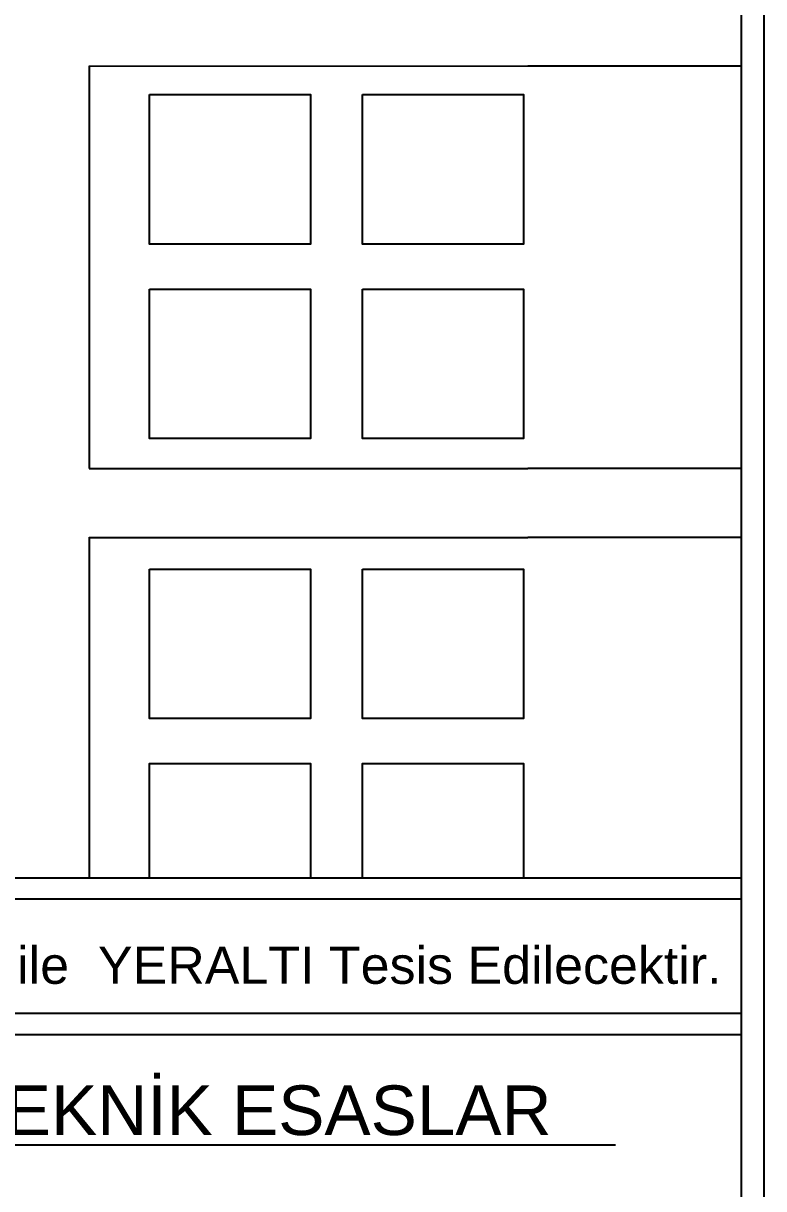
# Model space of a CAD drawing. Header units: centimetres. Extents: x 867 to 19881, y 2761 to 6151.
# Drawn here: x 2511 to 2989, y 4470 to 5222 of the extents above; entities that cross this region are included whole.
import ezdxf

# ---------------------------------------------------------------- set-up
doc = ezdxf.new("R2010")
doc.units = ezdxf.units.CM
doc.layers.add('çerçeveü', color=250, linetype='Continuous')
doc.styles.get("Standard").update_dxf_attribs({"font": 'arial.ttf'})

msp = doc.modelspace()

# ---------------------------------------------------------------- linework, layer by layer
msp.add_line((1744.56, 4497.89), (2893.28, 4497.89))
at = {"layer": 'çerçeveü'}
for p, q in [((2553.76, 5194.22), (2553.76, 4991.39)), ((2553.76, 5194.22), (2553.76, 4934.39)), ((2553.76, 5194.17), (2836.89, 5194.22)), ((2836.89, 5194.22), (2974.4, 5194.22)), ((2553.76, 4934.39), (2836.89, 4934.39)), ((2836.89, 4934.61), (2974.4, 4934.61)), ((2553.76, 4890.07), (2553.76, 4670.31)), ((2553.76, 4889.85), (2836.89, 4889.85)), ((2836.89, 4890.07), (2974.4, 4890.07)), ((1468.5, 4670.31), (2974.4, 4670.31)), ((1468.5, 4656.7), (2974.4, 4656.7)), ((1468.5, 4582.87), (2974.4, 4582.87)), ((1468.5, 4569.27), (2974.4, 4569.27))]:
    msp.add_line(p, q, dxfattribs=at)
for points in [[(1453.92, 5642.27), (2988.98, 5642.27), (2988.98, 3436.74), (1453.92, 3436.74)], [(1468.5, 5627.69), (2974.4, 5627.69), (2974.4, 3451.33), (1468.5, 3451.33)], [(2592.78, 5175.71), (2696.54, 5175.71), (2696.54, 5079.3), (2592.78, 5079.3)], [(2592.78, 5175.71), (2696.54, 5175.71), (2696.54, 5079.3), (2592.78, 5079.3)], [(2730.21, 5175.71), (2833.97, 5175.71), (2833.97, 5079.3), (2730.21, 5079.3)], [(2592.78, 5050.2), (2696.54, 5050.2), (2696.54, 4953.79), (2592.78, 4953.79)], [(2592.78, 5050.2), (2696.54, 5050.2), (2696.54, 4953.79), (2592.78, 4953.79)], [(2730.21, 5050.2), (2833.97, 5050.2), (2833.97, 4953.79), (2730.21, 4953.79)], [(2592.78, 4869.57), (2696.54, 4869.57), (2696.54, 4773.16), (2592.78, 4773.16)], [(2592.78, 4869.57), (2696.54, 4869.57), (2696.54, 4773.16), (2592.78, 4773.16)], [(2730.21, 4869.57), (2833.97, 4869.57), (2833.97, 4773.16), (2730.21, 4773.16)]]:
    msp.add_lwpolyline(points, close=True, dxfattribs=at)
for points in [[(2592.78, 4670.31), (2592.78, 4744.06), (2696.54, 4744.06), (2696.54, 4670.31)], [(2592.78, 4670.31), (2592.78, 4744.06), (2696.54, 4744.06), (2696.54, 4670.31)], [(2730.21, 4670.31), (2730.21, 4744.06), (2833.97, 4744.06), (2833.97, 4670.31)]]:
    msp.add_lwpolyline(points, dxfattribs=at)

# ---------------------------------------------------------------- texts
for s, height, p in [('Yapı Bağlantı Hattı                        mm² NYY kablo ile  YERALTI Tesis Edilecektir.', 23.9951, (1758.52, 4601.88)), ('TESİSATTA UYULMASI GEREKEN TEKNİK ESASLAR', 31.9935, (1744.56, 4504.29))]:
    msp.add_text(s, height=height).set_placement(p)

doc.saveas('drawing.dxf')
